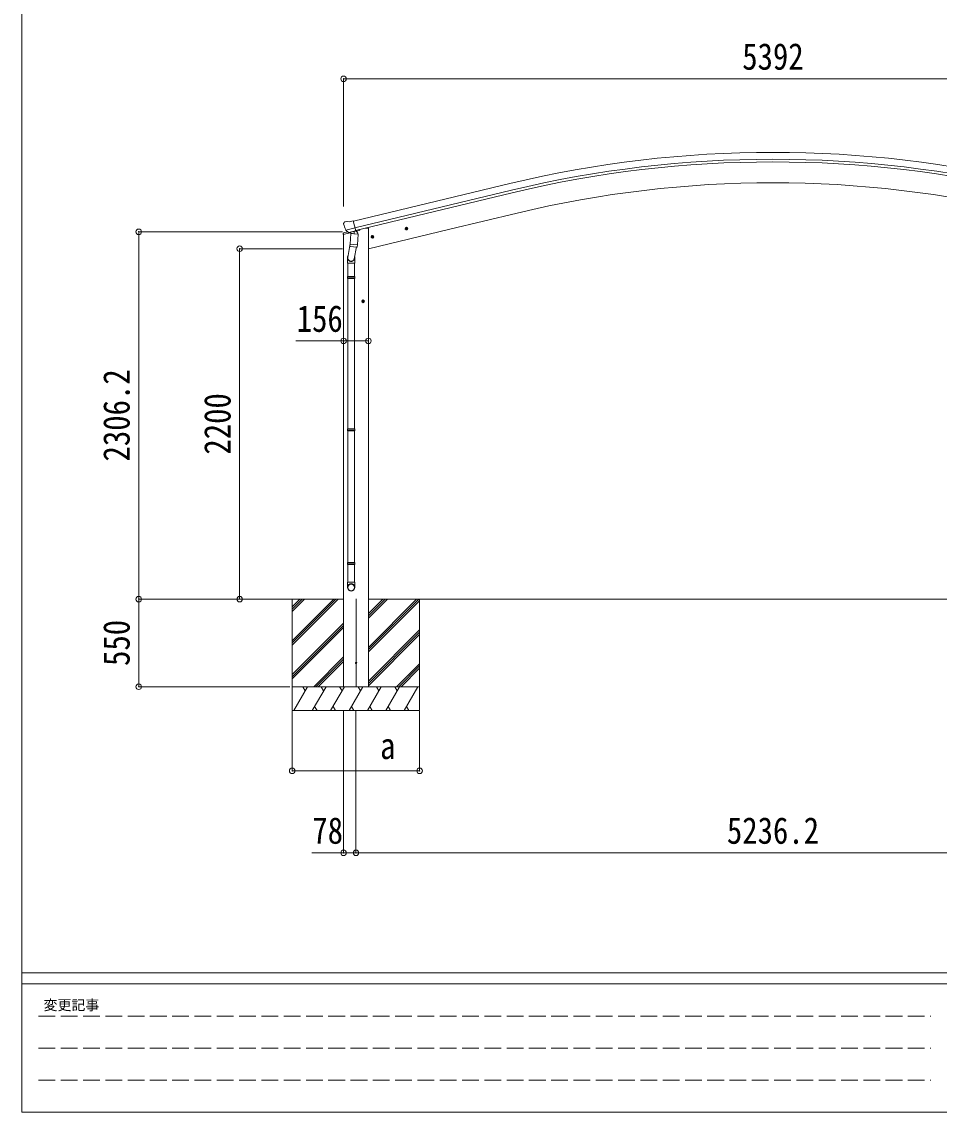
# Model space of a CAD drawing. Units: millimetres at full size. Extents: x -9783 to 9892, y -6828 to 6752.
# Drawn here: x -9783 to -4022, y -6828 to 18 of the extents above; entities that cross this region are included whole.
import ezdxf
from ezdxf.enums import TextEntityAlignment as Align

# ---------------------------------------------------------------- set-up
doc = ezdxf.new("R2010")
doc.units = ezdxf.units.MM
doc.header["$LTSCALE"] = 35
doc.header["$PDMODE"] = 32
doc.header["$PDSIZE"] = 35
doc.linetypes.add('DASHED3', pattern=[4, 3, -1])
for name, color, linetype, lineweight in [('0-0_0', 7, 'Continuous', 9), ('0-1_本体', 4, 'Continuous', 9), ('0-2_部品', 7, 'Continuous', 9), ('0-8_PARTS2', 2, 'Continuous', 9), ('0-A_寸法', 6, 'Continuous', 9), ('F-0_240', 7, 'Continuous', 9)]:
    doc.layers.add(name, color=color, linetype=linetype, lineweight=lineweight)
doc.styles.add('ＭＳ ゴシック', font='')
doc.styles.get('ＭＳ ゴシック').set_extended_font_data('MS Gothic')

msp = doc.modelspace()

# ---------------------------------------------------------------- linework, layer by layer
at = {"layer": '0-0_0'}
for p, q in [((-7762.31, -3607.1), (-8263.98, -3607.11)), ((-8084.76, -3655.7), (-8036.16, -3607.1)), ((-8084.76, -3607.11), (-8084.76, -4307.11)), ((-8084.76, -3867.83), (-7824.03, -3607.11)), ((-8084.76, -3881.98), (-7809.89, -3607.11)), ((-8084.76, -3896.12), (-7795.75, -3607.11)), ((-8084.76, -3683.99), (-8007.88, -3607.11)), ((-8084.76, -3669.85), (-8022.02, -3607.11)), ((-7606.31, -3909.88), (-7303.53, -3607.11)), ((-7606.31, -3924.03), (-7289.39, -3607.11)), ((-7606.31, -3726.04), (-7487.38, -3607.11)), ((-7606.31, -3711.9), (-7501.52, -3607.11)), ((-7606.31, -3697.75), (-7515.66, -3607.11)), ((-7606.31, -3938.17), (-7284.76, -3616.62)), ((-7605.81, -3607.11), (-2526.66, -3607.11)), ((-7284.76, -3607.11), (-7284.76, -4307.11)), ((-8084.76, -4079.97), (-7762.31, -3757.52)), ((-8084.76, -4094.11), (-7762.31, -3771.66)), ((-8084.76, -4108.25), (-7762.31, -3785.8)), ((-7606.31, -4122.02), (-7284.76, -3800.47)), ((-7606.31, -4136.16), (-7284.76, -3814.61)), ((-7606.31, -4150.3), (-7284.76, -3828.75)), ((-7949.77, -4157.11), (-7762.31, -3969.65)), ((-7935.63, -4157.11), (-7762.31, -3983.79)), ((-7921.48, -4157.11), (-7762.31, -3997.93)), ((-7429.27, -4157.11), (-7284.76, -4012.6)), ((-7415.13, -4157.11), (-7284.76, -4026.74)), ((-7400.98, -4157.11), (-7284.76, -4040.88)), ((-7284.76, -4157.11), (-8084.76, -4157.11)), ((-8074.47, -4307.11), (-7987.87, -4157.11)), ((-8002.87, -4183.09), (-8017.87, -4157.11)), ((-7959, -4307.11), (-7872.4, -4157.11)), ((-7887.4, -4183.09), (-7902.4, -4157.11)), ((-7843.53, -4307.11), (-7756.93, -4157.11)), ((-7771.93, -4183.09), (-7786.93, -4157.11)), ((-7617.76, -4157.11), (-7751.76, -4157.11)), ((-7728.06, -4307.11), (-7641.46, -4157.11)), ((-7656.46, -4183.09), (-7671.46, -4157.11)), ((-7612.59, -4307.11), (-7525.99, -4157.11)), ((-7540.99, -4183.09), (-7555.99, -4157.11)), ((-7497.12, -4307.11), (-7410.52, -4157.11)), ((-7440.52, -4157.11), (-7425.52, -4183.09)), ((-7381.65, -4307.11), (-7295.05, -4157.11)), ((-8084.76, -4307.11), (-7284.76, -4307.11)), ((-7944, -4281.13), (-7929, -4307.11)), ((-7828.53, -4281.13), (-7813.53, -4307.11)), ((-7713.06, -4281.13), (-7698.06, -4307.11)), ((-7597.59, -4281.13), (-7582.59, -4307.11)), ((-7482.12, -4281.13), (-7467.12, -4307.11)), ((-7366.65, -4281.13), (-7351.65, -4307.11))]:
    msp.add_line(p, q, dxfattribs=at)
at = {"layer": '0-1_本体'}
for p, q in [((-6717.39, -997.33), (-7700.64, -1233.38)), ((-6707.32, -1039.3), (-7690.56, -1275.36)), ((-6703.39, -1055.67), (-7686.64, -1291.7)), ((-7095.6, -1284.55), (-6672.81, -1183.05)), ((-7626.81, -1277.73), (-7660.08, -1285.71)), ((-7606.31, -1277.73), (-7626.31, -1277.73)), ((-7606.31, -4157.11), (-7606.31, -1277.73)), ((-7606.31, -1407.16), (-7095.6, -1284.55)), ((-7762.31, -4157.11), (-7762.31, -1316.87))]:
    msp.add_line(p, q, dxfattribs=at)
for radius in [7073, 7029.83, 7013, 6882]:
    msp.add_arc((-5066.23, -7874.9), radius, 76.5, 103.5, dxfattribs=at)
at = {"layer": '0-2_部品'}
for p, q in [((-7726.96, -1237.98), (-7701.03, -1231.75)), ((-7762.02, -1249.29), (-7761.74, -1250.44)), ((-7757.8, -1240.71), (-7761.65, -1247.01)), ((-7754.7, -1238.46), (-7741.52, -1235.3)), ((-7747.96, -1289.6), (-7690.46, -1275.79)), ((-7731.11, -1304.51), (-7747.49, -1290.01)), ((-7726.96, -1237.98), (-7740.22, -1235.28)), ((-7726.04, -1304.59), (-7689.33, -1295.78)), ((-7695.28, -1297.6), (-7696.3, -1312.21)), ((-7689.33, -1295.78), (-7687.8, -1295.41)), ((-7686.25, -1293.31), (-7685.3, -1293.37)), ((-7685.3, -1293.37), (-7671.99, -1308.69)), ((-7681.62, -1297.62), (-7663.41, -1293.25)), ((-7659.58, -1285.23), (-7659.58, -1288.39)), ((-7357.89, -1278.62), (-7377.34, -1283.29)), ((-7374.92, -1282.71), (-7372.78, -1275.51)), ((-7369.75, -1288.15), (-7374.92, -1282.71)), ((-7372.78, -1275.51), (-7365.49, -1273.76)), ((-7365.28, -1290.68), (-7369.95, -1271.23)), ((-7365.49, -1273.76), (-7360.32, -1279.2)), ((-7764.14, -1317.43), (-7721.32, -1307.15)), ((-7764.14, -1310.54), (-7764.14, -1317.43)), ((-7734.9, -1301.15), (-7761.84, -1307.62)), ((-7728.4, -1305.07), (-7720.88, -1303.27)), ((-7727.57, -1304.96), (-7726.04, -1304.59)), ((-7724.2, -1304.82), (-7724.25, -1305.56)), ((-7723.49, -1306.6), (-7697.68, -1313.04)), ((-7716.58, -1311.95), (-7721.25, -1378.78)), ((-7670.89, -1315.14), (-7716.58, -1311.95)), ((-7714.8, -1308.77), (-7715.03, -1312.05)), ((-7675.56, -1381.98), (-7670.89, -1315.14)), ((-7671.99, -1308.69), (-7672.43, -1315.03)), ((-7571.82, -1329.98), (-7591.26, -1334.65)), ((-7588.84, -1334.07), (-7586.71, -1326.87)), ((-7583.67, -1339.51), (-7588.84, -1334.07)), ((-7586.71, -1326.87), (-7579.41, -1325.12)), ((-7579.2, -1342.04), (-7583.87, -1322.59)), ((-7579.41, -1325.12), (-7574.24, -1330.56)), ((-7720.89, -1373.66), (-7735.43, -1461.53)), ((-7722.11, -1391.25), (-7721.24, -1378.78)), ((-7721.71, -1392.61), (-7721.72, -1392.61)), ((-7675.56, -1381.98), (-7721.25, -1378.78)), ((-7720.27, -1393.39), (-7678.57, -1396.3)), ((-7682.1, -1396.06), (-7694.73, -1470.85)), ((-7675.57, -1381.98), (-7676.46, -1394.67)), ((-7737.58, -1498.69), (-7737.58, -1464.34)), ((-7691.58, -1498.69), (-7737.58, -1498.69)), ((-7735.58, -1498.69), (-7735.58, -1581.35)), ((-7693.58, -1498.69), (-7693.58, -1581.35)), ((-7691.58, -1464.03), (-7691.58, -1498.69)), ((-7737.58, -1583.35), (-7736.58, -1581.35)), ((-7691.58, -1583.35), (-7737.58, -1583.35)), ((-7691.58, -1591.35), (-7737.58, -1591.35)), ((-7692.58, -1581.35), (-7736.58, -1581.35)), ((-7692.58, -1593.35), (-7736.58, -1593.35)), ((-7735.58, -1593.35), (-7735.58, -2537.54)), ((-7693.58, -1593.35), (-7693.58, -2537.54)), ((-7691.58, -1583.35), (-7692.58, -1581.35)), ((-7691.58, -1591.35), (-7692.58, -1593.35)), ((-7691.58, -1583.35), (-7691.58, -1591.35)), ((-7630.07, -1737.23), (-7650.07, -1737.23)), ((-7647.58, -1737.23), (-7643.83, -1730.73)), ((-7643.83, -1743.73), (-7647.58, -1737.23)), ((-7643.83, -1730.73), (-7636.32, -1730.73)), ((-7640.07, -1747.23), (-7640.07, -1727.23)), ((-7636.32, -1730.73), (-7632.57, -1737.23)), ((-7737.58, -2539.54), (-7736.58, -2537.54)), ((-7691.58, -2539.54), (-7737.58, -2539.54)), ((-7691.58, -2547.54), (-7737.58, -2547.54)), ((-7692.58, -2537.54), (-7736.58, -2537.54)), ((-7692.58, -2549.54), (-7736.58, -2549.54)), ((-7735.58, -2549.54), (-7735.58, -3377.72)), ((-7693.58, -2549.54), (-7693.58, -3377.72)), ((-7691.58, -2539.54), (-7692.58, -2537.54)), ((-7691.58, -2547.54), (-7692.58, -2549.54)), ((-7691.58, -2539.54), (-7691.58, -2547.54)), ((-7737.58, -3379.72), (-7736.58, -3377.72)), ((-7691.58, -3379.72), (-7737.58, -3379.72)), ((-7691.58, -3387.72), (-7737.58, -3387.72)), ((-7692.58, -3377.72), (-7736.58, -3377.72)), ((-7692.58, -3389.72), (-7736.58, -3389.72)), ((-7735.58, -3389.72), (-7735.58, -3499.72)), ((-7693.58, -3389.72), (-7693.58, -3499.72)), ((-7691.58, -3379.72), (-7692.58, -3377.72)), ((-7691.58, -3387.72), (-7692.58, -3389.72)), ((-7691.58, -3379.72), (-7691.58, -3387.72)), ((-7737.58, -3533.87), (-7737.58, -3499.72)), ((-7691.58, -3499.72), (-7737.58, -3499.72)), ((-7691.58, -3533.87), (-7691.58, -3499.72))]:
    msp.add_line(p, q, dxfattribs=at)
for points in [[(-7695.6, -1297.2), (-7685.88, -1294.86), (-7701.03, -1231.75)], [(-7748.23, -1289.02), (-7747.65, -1289.86), (-7747.49, -1290.01)], [(-7695.6, -1297.2), (-7695.84, -1297.35), (-7720.6, -1303.3), (-7720.88, -1303.27)], [(-7360.32, -1279.2), (-7362.45, -1286.4), (-7369.75, -1288.15)], [(-7574.24, -1330.56), (-7576.37, -1337.76), (-7583.67, -1339.51)], [(-7737.58, -1583.35), (-7737.58, -1591.35), (-7736.58, -1593.35)], [(-7632.57, -1737.23), (-7636.32, -1743.73), (-7643.83, -1743.73)], [(-7737.58, -2539.54), (-7737.58, -2547.54), (-7736.58, -2549.54)], [(-7737.58, -3379.72), (-7737.58, -3387.72), (-7736.58, -3389.72)]]:
    msp.add_lwpolyline(points, dxfattribs=at)
for centre, radius in [((-7367.62, -1280.95), 8.5), ((-7367.62, -1280.95), 7.7), ((-7367.62, -1280.95), 6.5), ((-7581.54, -1332.31), 8.5), ((-7581.54, -1332.31), 7.7), ((-7581.54, -1332.31), 6.5), ((-7640.07, -1737.23), 8.5), ((-7640.07, -1737.23), 7.7), ((-7640.07, -1737.23), 6.5)]:
    msp.add_circle(centre, radius, dxfattribs=at)
at = {"layer": '0-2_部品', "color": 4}
msp.add_circle((-7683.81, -4007.11), 4.5, dxfattribs=at)
at = {"layer": '0-2_部品'}
for centre, radius, start, end in [((-7564.94, -1203.19), 202.4, 193.5, 205.09125), ((-7753.53, -1243.33), 5, 103.5, 148.5), ((-7740.82, -1238.22), 3, 78.5, 103.5), ((-7694.68, -1297.68), 0.604, 100.59842, 172.20595), ((-7687.92, -1294.92), 0.5, 283.5, 318.76246), ((-7664.58, -1288.39), 5, 283.5, 0), ((-7761.14, -1310.54), 3, 103.5, 180), ((-7727.68, -1304.47), 0.5, 248.23754, 283.5), ((-7724.7, -1304.78), 0.5, 356, 103.5), ((-7723.25, -1305.63), 1, 176, 256), ((-7697.33, -1312.06), 1.03, 250.03897, 351.96569), ((-7720.17, -1391.42), 1.95, 175.04017, 217.47766), ((-7720.13, -1391.39), 2, 217.40962, 266), ((-7678.43, -1394.31), 2, 266, 349.46843), ((-7707.58, -1464.34), 30, 177.45142, 180)]:
    msp.add_arc(centre, radius, start, end, dxfattribs=at)
for centre, major_axis, ratio, start_param, end_param in [((-7759.1, -1248.58), (-1.57, -2.57), 0.99628, 4.712389, 5.4996506), ((-7729.12, -1302.25), (-0.73, -2.92), 0.997631, 5.8041905, 6.6006116), ((-7729.07, -1302.02), (2.63, 3.16), 0.650902, 4.0958226, 4.1686332), ((-7729.1, -1302.15), (-0.73, -2.92), 0.997631, 0.3902369, 0.4789948), ((-7714.58, -1464.03), (23, 0), 0.996195, 2.5560258, 6.5663028), ((-7714.58, -1464.03), (21, 0), 0.996195, 2.9349147, 5.9512394), ((-7714.58, -3532.12), (-23, 0), 0.996195, 3.1415927, 6.2831853), ((-7714.58, -3533.87), (-23, 0), 0.996195, 3.1415927, 6.2831853), ((-7714.58, -3533.87), (0, -23.43), 0.981806, 4.712389, 7.8539816)]:
    msp.add_ellipse(centre, major_axis=major_axis, ratio=ratio, start_param=start_param, end_param=end_param, dxfattribs=at)
msp.add_ellipse((-7714.58, -3533.87), major_axis=(21, 0), ratio=0.996195, dxfattribs=at)
at = {"layer": '0-8_PARTS2', "color": 6}
msp.add_line((-7762.31, -340.21), (-2370.29, -340.21), dxfattribs=at)
at = {"layer": '0-8_PARTS2'}
msp.add_line((-7683.81, -3604.61), (-7683.81, -4159.61), dxfattribs=at)
at = {"layer": '0-A_寸法'}
for p, q in [((-7762.31, -340.21), (-7762.31, -1142.54)), ((-9048.59, -3607.11), (-9048.59, -1300.9)), ((-9048.59, -1300.9), (-7769.76, -1300.9)), ((-8414.88, -3607.11), (-8414.88, -1407.13)), ((-8414.88, -1407.13), (-7769.76, -1407.13)), ((-7762.31, -1985.86), (-8062.31, -1985.86)), ((-7606.31, -1985.86), (-7762.31, -1985.86)), ((-9048.59, -3607.11), (-8099.57, -3607.11)), ((-9048.59, -3607.11), (-8102.32, -3607.11)), ((-9048.59, -3607.11), (-9048.59, -4157.11)), ((-8414.88, -3607.11), (-8102.32, -3607.11)), ((-9048.59, -4157.11), (-8100.6, -4157.11)), ((-8084.76, -4685.01), (-8084.76, -4310.6)), ((-7762.31, -5199.99), (-7762.31, -4310.6)), ((-7684.31, -5199.99), (-7684.31, -4310.6)), ((-7762.31, -5199.99), (-7962.31, -5199.99)), ((-7762.31, -5199.99), (-7684.31, -5199.99)), ((-7684.31, -5199.99), (-2448.16, -5199.99))]:
    msp.add_line(p, q, dxfattribs=at)
msp.add_lwpolyline([(-8084.76, -4685.01), (-7284.76, -4685.01), (-7284.76, -4310.6)], dxfattribs=at)
for p in [(-7762.31, -340.21), (-9048.59, -1300.9), (-8414.88, -1407.13), (-7762.31, -1985.86), (-7606.31, -1985.86), (-9048.59, -3607.11), (-8414.88, -3607.11), (-9048.59, -4157.11), (-8084.76, -4685.01), (-7284.76, -4685.01), (-7762.31, -5199.99), (-7684.31, -5199.99)]:
    msp.add_point(p, dxfattribs=at)
at = {"layer": 'F-0_240', "color": 5}
for p, q in [((-9783.03, 6751.9), (-9783.03, -6828.1)), ((-9783.03, -5953.1), (9396.97, -5953.1)), ((-9783.03, -6023.1), (6285.75, -6023.1)), ((-9783.03, -6828.1), (9396.97, -6828.1))]:
    msp.add_line(p, q, dxfattribs=at)
at = {"layer": 'F-0_240', "color": 4, "linetype": 'DASHED3'}
for p, q in [((-9678.03, -6224.35), (-4074.25, -6224.35)), ((-9678.03, -6425.6), (-4074.25, -6425.6)), ((-9678.03, -6626.85), (-4074.25, -6626.85))]:
    msp.add_line(p, q, dxfattribs=at)

# ---------------------------------------------------------------- texts
at = {"layer": '0-A_寸法', "color": 7, "style": 'ＭＳ ゴシック', "width": 0.85}
for s, p in [('5392', (-5258.8, -333.21)), ('156', (-8056.68, -1978.86)), ('a', (-7532.88, -4660.76)), ('78', (-7958.56, -5192.99)), ('5236.2', (-5354.98, -5192.99))]:
    msp.add_text(s, height=166.8, dxfattribs=at).set_placement(p, align=Align.BOTTOM_LEFT)
for s, p in [('2306.2', (-9055.59, -2742.76)), ('2200', (-8421.88, -2699.62)), ('550', (-9055.59, -4026.48))]:
    msp.add_text(s, height=166.8, rotation=90, dxfattribs=at).set_placement(p, align=Align.BOTTOM_LEFT)
at = {"layer": 'F-0_240', "style": 'ＭＳ ゴシック'}
msp.add_text('変更記事', height=64.15, dxfattribs=at).set_placement((-9646.27, -6206.85), align=Align.BOTTOM_LEFT)

doc.saveas('drawing.dxf')
